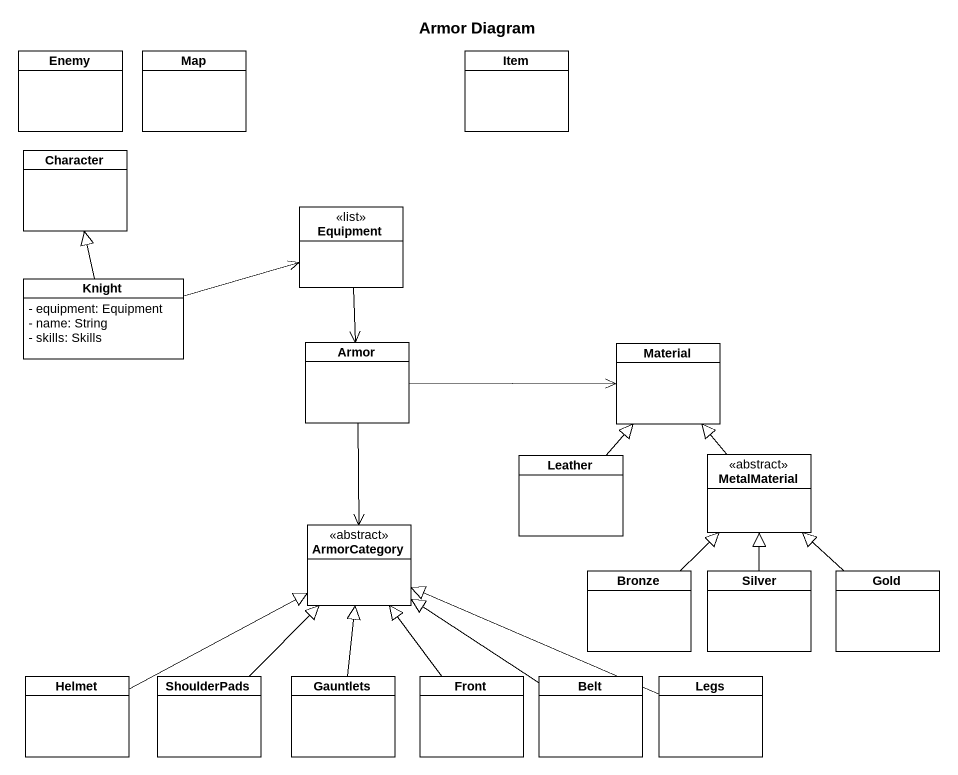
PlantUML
@startuml
title Armor Diagram
hide circle
hide empty members
skinparam classAttributeIconSize 0
class Enemy
class "Map" as Map_
class Item
class Character
class Equipment <<list>>
class Knight {
  - equipment: Equipment
  - name: String
  - skills: Skills
}
class Armor
class Material
class Leather
class MetalMaterial <<abstract>>
class ArmorCategory <<abstract>>
class Bronze
class Silver
class Gold
class Helmet
class ShoulderPads
class Gauntlets
class Front
class Belt
class Legs
Equipment --> Armor
Knight -up-|> Character
Knight -right-> Equipment
Armor -right-> Material
Armor --> ArmorCategory
Leather -up-|> Material
MetalMaterial -up-|> Material
Bronze -up-|> MetalMaterial
Silver -up-|> MetalMaterial
Gold -up-|> MetalMaterial
Helmet -right-|> ArmorCategory
ShoulderPads -up-|> ArmorCategory
Gauntlets -up-|> ArmorCategory
Front -up-|> ArmorCategory
Belt -up-|> ArmorCategory
Legs -left-|> ArmorCategory
@enduml
